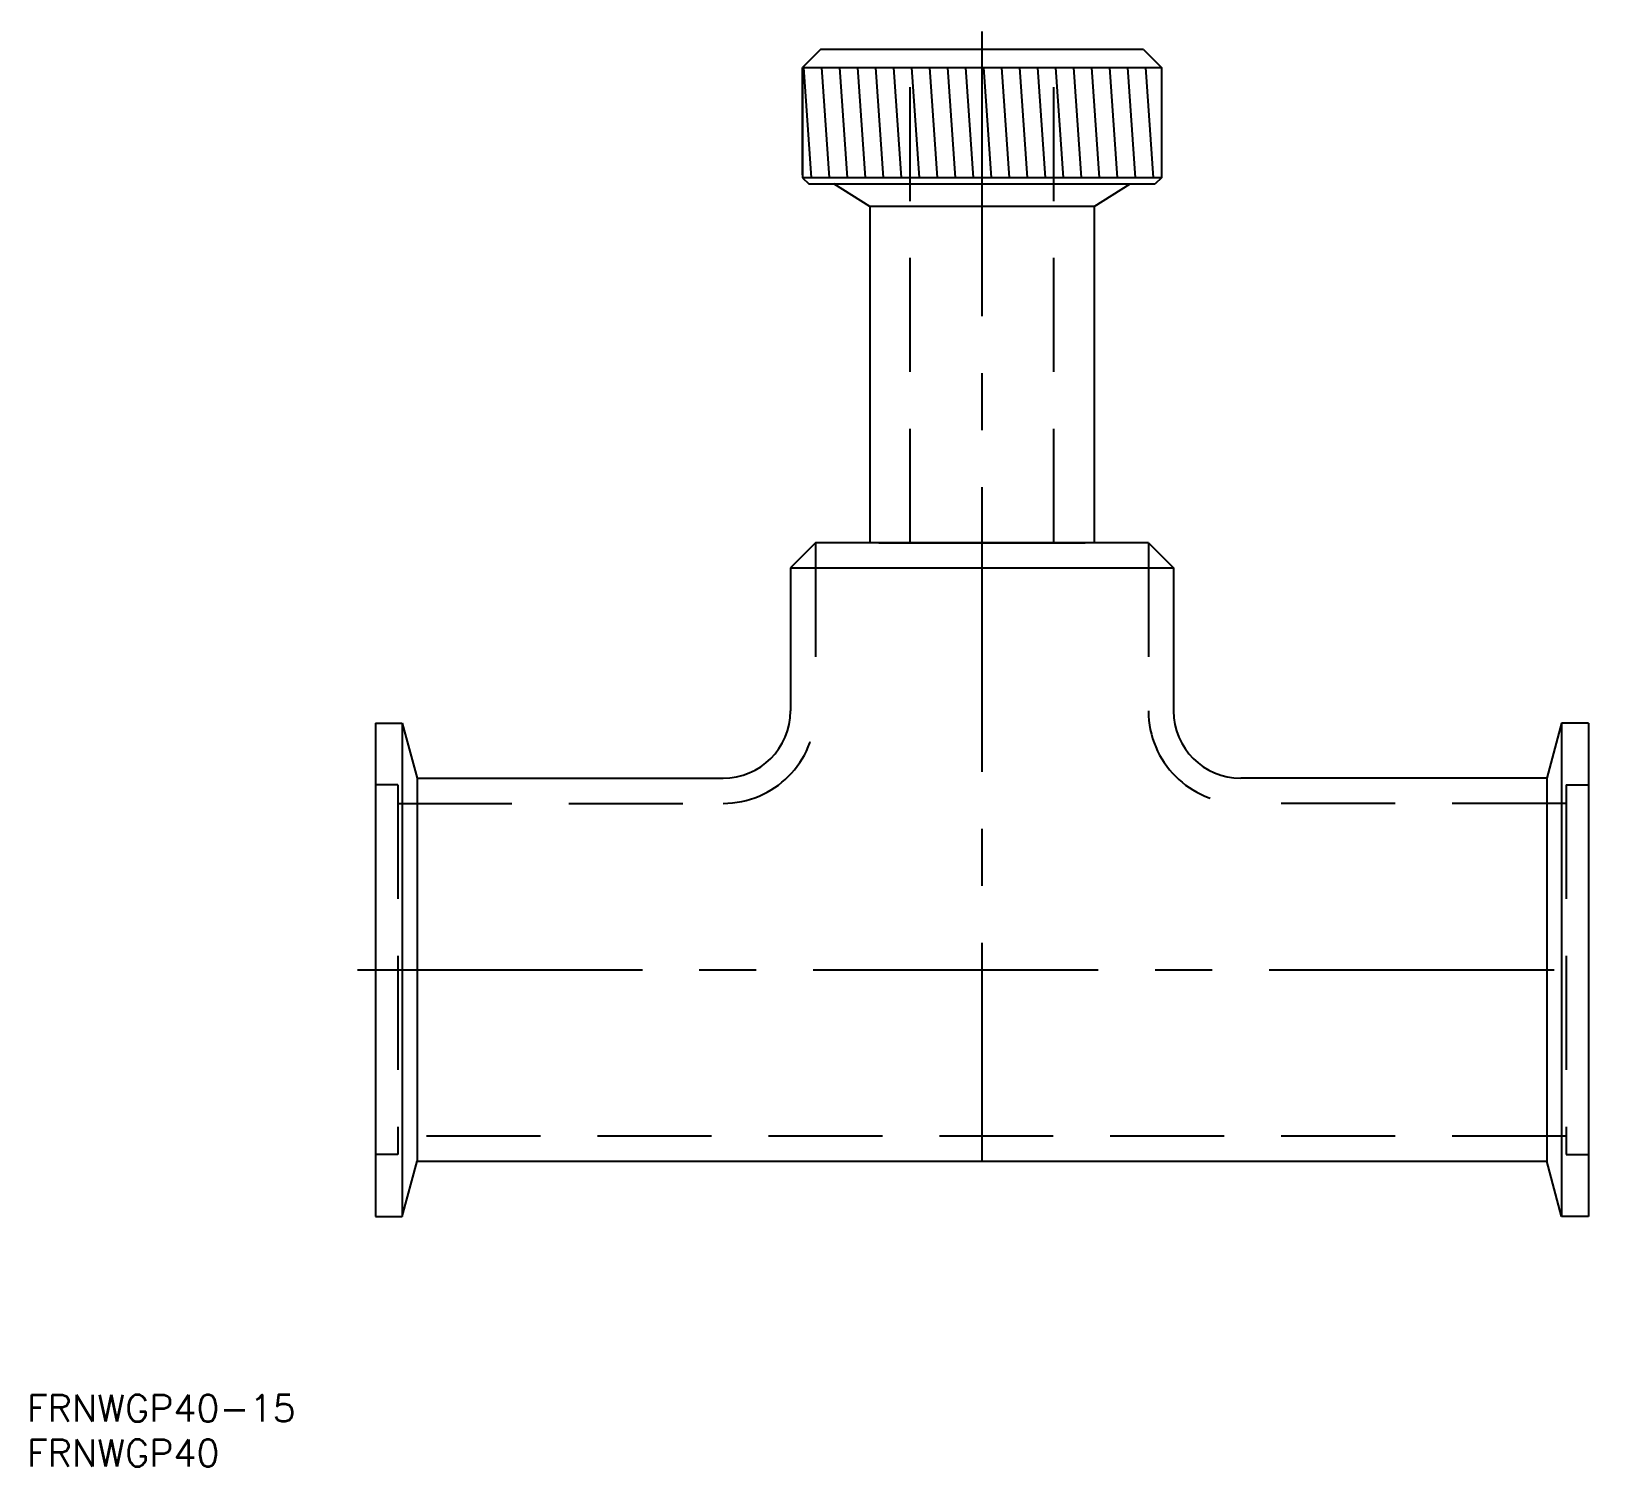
# Model space of a CAD drawing. Extents: x -106 to 70, y -142 to 18.
import ezdxf

# ---------------------------------------------------------------- set-up
doc = ezdxf.new("R2010")
doc.units = 0
doc.linetypes.add('CENTER', pattern=[50.8, 31.75, -6.35, 6.35, -6.35])
doc.linetypes.add('DASHED', pattern=[19.05, 12.7, -6.35])
doc.layers.get('0').update_dxf_attribs({"linetype": 'CONTINUOUS'})
doc.layers.add('CENTER', color=1, linetype='CENTER')
doc.styles.get("Standard").update_dxf_attribs({"font": 'txt.shx', "height": 3, "bigfont": 'bigfont.shx'})

# ---------------------------------------------------------------- blocks, each defined once
blk = doc.blocks.new('*U9')
at = {"color": 7, "linetype": 'CONTINUOUS'}
blk.add_text('FRNWGP40-15', height=3, dxfattribs=at).set_placement((-106.44, -137.14))
blk = doc.blocks.new('*U10')
at = {"color": 7, "linetype": 'CONTINUOUS'}
blk.add_text('FRNWGP40', height=3, dxfattribs=at).set_placement((-106.44, -142.14))

msp = doc.modelspace()

# ---------------------------------------------------------------- linework, layer by layer
at = {"color": 7, "linetype": 'CONTINUOUS'}
for p, q in [((-18, 15.84), (-20, 13.84)), ((18, 15.84), (-18, 15.84)), ((18, 15.84), (20, 13.84)), ((-20, 1.87), (-20, 13.84)), ((-20, 13.84), (-20, 1.54)), ((-20, 13.84), (20, 13.84)), ((-19.88, 13.84), (-19.02, 1.54)), ((-17.88, 13.84), (-17.02, 1.54)), ((-15.87, 13.84), (-15.01, 1.54)), ((-13.87, 13.84), (-13.01, 1.54)), ((-11.86, 13.84), (-11, 1.54)), ((-9.86, 13.84), (-9, 1.54)), ((-7.85, 13.84), (-6.99, 1.54)), ((-5.85, 13.84), (-4.99, 1.54)), ((-3.84, 13.84), (-2.98, 1.54)), ((-1.84, 13.84), (-0.98, 1.54)), ((0.17, 13.84), (1.03, 1.54)), ((2.17, 13.84), (3.03, 1.54)), ((4.18, 13.84), (5.04, 1.54)), ((6.18, 13.84), (7.04, 1.54)), ((8.19, 13.84), (9.05, 1.54)), ((10.19, 13.84), (11.05, 1.54)), ((12.2, 13.84), (13.06, 1.54)), ((14.2, 13.84), (15.06, 1.54)), ((16.21, 13.84), (17.07, 1.54)), ((18.21, 13.84), (19.07, 1.54)), ((20, 13.84), (20, 1.54)), ((-20, 1.54), (-19.3, 0.84)), ((20, 1.54), (-20, 1.54)), ((-19.3, 0.84), (19.3, 0.84)), ((-12.5, -1.66), (-16.5, 0.84)), ((12.5, -1.66), (16.5, 0.84)), ((20, 1.54), (19.3, 0.84)), ((12.5, -1.66), (-12.5, -1.66)), ((-12.5, -1.66), (-12.5, -39.16)), ((12.5, -1.66), (12.5, -39.16)), ((-18.55, -39.16), (-21.35, -41.96)), ((18.55, -39.16), (-18.55, -39.16)), ((12.5, -39.16), (-12.5, -39.16)), ((-11.5, -39.16), (11.5, -39.16)), ((18.55, -39.16), (21.35, -41.96)), ((-21.35, -41.96), (21.35, -41.96)), ((-21.35, -41.96), (-21.35, -57.91)), ((21.35, -41.96), (21.35, -57.91)), ((-67.6, -59.26), (-67.6, -114.26)), ((-67.6, -59.26), (-64.6, -59.26)), ((-64.6, -59.26), (-64.6, -114.26)), ((-64.6, -59.26), (-62.95, -65.41)), ((64.6, -59.26), (62.95, -65.41)), ((64.6, -59.26), (64.6, -114.26)), ((67.6, -59.26), (64.6, -59.26)), ((67.6, -59.26), (67.6, -114.26)), ((-62.95, -65.41), (-62.95, -108.11)), ((-62.95, -65.41), (-28.85, -65.41)), ((62.95, -65.41), (28.85, -65.41)), ((62.95, -65.41), (62.95, -108.11)), ((-64.6, -114.26), (-62.95, -108.11)), ((-62.95, -108.11), (62.95, -108.11)), ((64.6, -114.26), (62.95, -108.11)), ((-67.6, -114.26), (-64.6, -114.26)), ((67.6, -114.26), (64.6, -114.26))]:
    msp.add_line(p, q, dxfattribs=at)
at = {"color": 3, "linetype": 'DASHED'}
for p, q in [((-8, -39.16), (-8, 15.84)), ((8, -39.16), (8, 15.84)), ((-18.55, -39.16), (-18.55, -57.91)), ((18.55, -39.16), (18.55, -57.91)), ((-65.1, -66.16), (-67.6, -66.16)), ((-65.1, -66.16), (-65.1, -107.36)), ((65.1, -66.16), (65.1, -107.36)), ((65.1, -66.16), (67.6, -66.16)), ((-65.1, -68.21), (-28.85, -68.21)), ((65.1, -68.21), (28.85, -68.21)), ((65.1, -105.31), (-65.1, -105.31)), ((-65.1, -107.36), (-67.6, -107.36)), ((65.1, -107.36), (67.6, -107.36))]:
    msp.add_line(p, q, dxfattribs=at)
at = {"color": 7, "linetype": 'CONTINUOUS'}
for centre, start, end in [((-28.85, -57.91), 270, 0), ((28.85, -57.91), 180, 270)]:
    msp.add_arc(centre, 7.5, start, end, dxfattribs=at)
at = {"color": 3, "linetype": 'DASHED'}
for centre, start, end in [((-28.85, -57.91), 270, 0), ((28.85, -57.91), 180, 270)]:
    msp.add_arc(centre, 10.3, start, end, dxfattribs=at)
at = {"layer": 'CENTER', "color": 1, "linetype": 'CENTER'}
for p, q in [((0, 17.84), (0, -108.11)), ((-69.6, -86.76), (69.6, -86.76)), ((-69.6, -86.76), (-36.6, -86.76))]:
    msp.add_line(p, q, dxfattribs=at)

# ---------------------------------------------------------------- block references
at = {"color": 7, "linetype": 'CONTINUOUS'}
for name in ['*U9', '*U10']:
    msp.add_blockref(name, (0, 0), dxfattribs=at)

doc.saveas('drawing.dxf')
